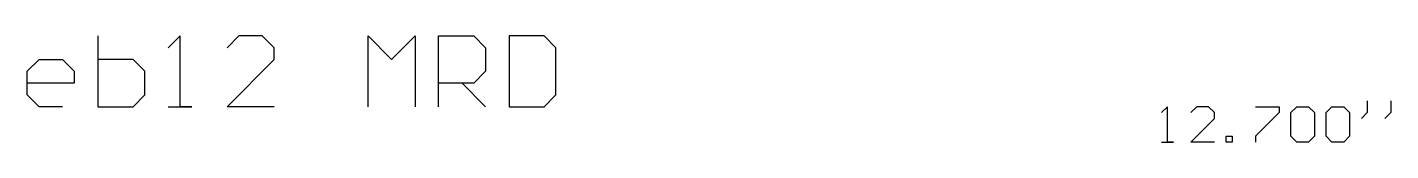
# Model space of a CAD drawing. Extents: x 0 to 21.5, y -4.9 to 8.
# Drawn here: x 10.773 to 14.64, y 0.95 to 1.25 of the extents above; entities that cross this region are included whole.
import ezdxf

# ---------------------------------------------------------------- set-up
doc = ezdxf.new("R2010")
doc.units = 0
doc.header["$MEASUREMENT"] = 0
doc.layers.add('MECHANICAL1', color=6, linetype='CONTINUOUS')
doc.layers.add('TOPOVERLAY', color=2, linetype='CONTINUOUS')

msp = doc.modelspace()

# ---------------------------------------------------------------- linework, layer by layer
at = {"layer": 'MECHANICAL1'}
for p, q in [((14.0067, 1.05), (13.99, 1.0333)), ((14.0067, 0.95), (14.0067, 1.05)), ((14.09, 1.05), (14.0733, 1.0333)), ((14.1233, 1.05), (14.09, 1.05)), ((14.14, 1.0333), (14.1233, 1.05)), ((14.2566, 1.05), (14.3232, 1.05)), ((14.3232, 1.05), (14.3232, 1.0333)), ((14.3565, 1.0333), (14.3732, 1.05)), ((14.3732, 1.05), (14.4065, 1.05)), ((14.4065, 1.05), (14.4232, 1.0333)), ((14.4565, 1.0333), (14.4732, 1.05)), ((14.4732, 1.05), (14.5065, 1.05)), ((14.5065, 1.05), (14.5232, 1.0333)), ((14.5731, 1.0666), (14.5731, 1.0333)), ((14.6398, 1.0666), (14.6398, 1.0333)), ((14.0733, 0.95), (14.14, 1.0166)), ((14.14, 1.0166), (14.14, 1.0333)), ((14.3232, 1.0333), (14.2566, 0.9667)), ((14.3565, 0.9667), (14.3565, 1.0333)), ((14.4232, 1.0333), (14.4232, 0.9667)), ((14.4565, 0.9667), (14.4565, 1.0333)), ((14.5232, 1.0333), (14.5232, 0.9667)), ((14.5731, 1.0333), (14.5565, 1.0166)), ((14.6398, 1.0333), (14.6231, 1.0166)), ((13.99, 0.95), (14.0233, 0.95)), ((14.0233, 0.95), (14.0067, 0.95)), ((14.14, 0.95), (14.0733, 0.95)), ((14.1733, 0.95), (14.1733, 0.9667)), ((14.1733, 0.9667), (14.1899, 0.9667)), ((14.1899, 0.95), (14.1733, 0.95)), ((14.1899, 0.9667), (14.1899, 0.95)), ((14.2566, 0.9667), (14.2566, 0.95)), ((14.3732, 0.95), (14.3565, 0.9667)), ((14.4065, 0.95), (14.3732, 0.95)), ((14.4232, 0.9667), (14.4065, 0.95)), ((14.4732, 0.95), (14.4565, 0.9667)), ((14.5065, 0.95), (14.4732, 0.95)), ((14.5232, 0.9667), (14.5065, 0.95))]:
    msp.add_line(p, q, dxfattribs=at)
at = {"layer": 'TOPOVERLAY'}
for p, q in [((10.973, 1.2499), (10.973, 1.05)), ((11.2062, 1.2499), (11.1729, 1.2166)), ((11.2062, 1.05), (11.2062, 1.2499)), ((11.3728, 1.2499), (11.3395, 1.2166)), ((11.4395, 1.2499), (11.3728, 1.2499)), ((11.4728, 1.2166), (11.4395, 1.2499)), ((11.7394, 1.05), (11.7394, 1.2499)), ((11.7394, 1.2499), (11.806, 1.1833)), ((11.806, 1.1833), (11.8727, 1.2499)), ((11.8727, 1.2499), (11.8727, 1.05)), ((11.9393, 1.05), (11.9393, 1.2499)), ((11.9393, 1.2499), (12.0393, 1.2499)), ((12.0393, 1.2499), (12.0726, 1.2166)), ((12.1393, 1.2499), (12.1393, 1.05)), ((12.2392, 1.2499), (12.1393, 1.2499)), ((12.2725, 1.2166), (12.2392, 1.2499)), ((11.4728, 1.1833), (11.4728, 1.2166)), ((12.0726, 1.2166), (12.0726, 1.15)), ((12.2725, 1.0833), (12.2725, 1.2166)), ((10.773, 1.15), (10.8064, 1.1833)), ((10.8064, 1.1833), (10.873, 1.1833)), ((10.873, 1.1833), (10.9063, 1.15)), ((11.0729, 1.1833), (10.973, 1.1833)), ((11.1063, 1.15), (11.0729, 1.1833)), ((11.3395, 1.05), (11.4728, 1.1833)), ((10.773, 1.0833), (10.773, 1.15)), ((10.9063, 1.15), (10.9063, 1.1166)), ((11.1063, 1.1166), (11.1063, 1.15)), ((12.0726, 1.15), (12.0393, 1.1166)), ((10.9063, 1.1166), (10.773, 1.1166)), ((10.8064, 1.05), (10.773, 1.0833)), ((11.0729, 1.05), (11.1063, 1.0833)), ((11.1063, 1.0833), (11.1063, 1.1166)), ((12.0393, 1.1166), (11.9393, 1.1166)), ((12.006, 1.1166), (12.0726, 1.05)), ((12.2392, 1.05), (12.2725, 1.0833)), ((10.873, 1.05), (10.8064, 1.05)), ((10.973, 1.05), (11.0729, 1.05)), ((11.1729, 1.05), (11.2395, 1.05)), ((11.2395, 1.05), (11.2062, 1.05)), ((11.4728, 1.05), (11.3395, 1.05)), ((12.1393, 1.05), (12.2392, 1.05))]:
    msp.add_line(p, q, dxfattribs=at)

doc.saveas('drawing.dxf')
